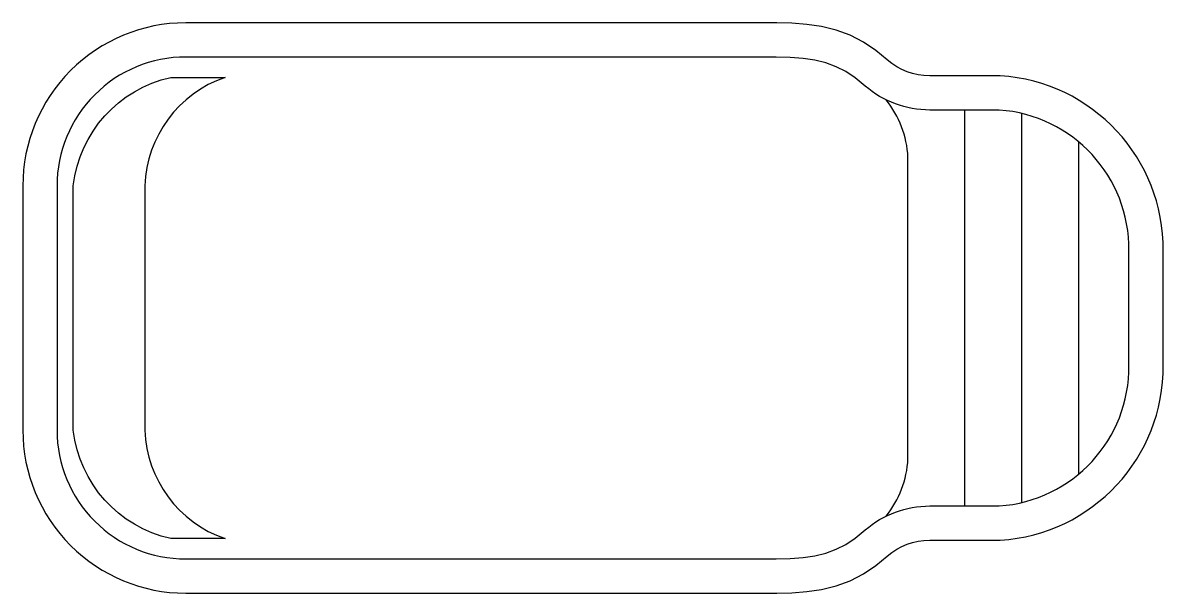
# Model space of a CAD drawing. Header units: millimetres. Extents: x 13.83 to 18.83, y 36.83 to 39.33.
import ezdxf

# ---------------------------------------------------------------- set-up
doc = ezdxf.new("R2010")
doc.units = ezdxf.units.MM
doc.header["$LTSCALE"] = 10
doc.layers.add('piscinas_igui', color=3, linetype='Continuous')

msp = doc.modelspace()

# ---------------------------------------------------------------- linework, layer by layer
at = {"layer": 'piscinas_igui', "color": 2}
for p, q in [((17.9647, 37.2084), (17.9647, 38.9438)), ((18.2147, 37.2238), (18.2147, 38.9284)), ((18.4647, 37.3494), (18.4647, 38.8028))]:
    msp.add_line(p, q, dxfattribs=at)
at = {"layer": 'piscinas_igui'}
for points in [[(18.8339, 38.3261, 0.399037), (18.1196, 39.0938), (17.8107, 39.0938, -0.178819), (17.6242, 39.1633), (17.5736, 39.2049), (17.5192, 39.2413), (17.4611, 39.2714), (17.3996, 39.2939), (17.3361, 39.3097), (17.2713, 39.3193), (17.206, 39.324), (17.1395, 39.3261), (14.5482, 39.3261, 0.414214), (13.8339, 38.6118), (13.8339, 37.5404, 0.414214), (14.5482, 36.8261), (17.1395, 36.8261), (17.206, 36.8282), (17.2713, 36.8329), (17.3361, 36.8425), (17.3996, 36.8583), (17.4611, 36.8808), (17.5192, 36.9109), (17.5736, 36.9473), (17.6242, 36.9889, -0.178819), (17.8107, 37.0584), (18.1196, 37.0584, 0.399037), (18.8339, 37.8261)], [(18.6839, 38.3269, 0.397287), (18.1147, 38.9438), (17.8106, 38.9438, -0.177876), (17.5277, 39.0484), (17.484, 39.0844), (17.4428, 39.112), (17.4005, 39.1338), (17.3555, 39.1503), (17.307, 39.1624), (17.2549, 39.1701), (17.1982, 39.1742), (17.1372, 39.1761), (14.5482, 39.1761, 0.414214), (13.9839, 38.6118), (13.9839, 37.5404, 0.414214), (14.5482, 36.9761), (17.1372, 36.9761), (17.1982, 36.978), (17.2549, 36.9821), (17.307, 36.9898), (17.3555, 37.0019), (17.4005, 37.0184), (17.4428, 37.0402), (17.484, 37.0678), (17.5277, 37.1038, -0.177876), (17.8106, 37.2084), (18.1147, 37.2084, 0.397287), (18.6839, 37.8253)]]:
    msp.add_lwpolyline(points, format="xyb", close=True, dxfattribs=at)
at = {"layer": 'piscinas_igui', "color": 2}
msp.add_lwpolyline([(14.0553, 37.5404), (14.0553, 38.6118, -0.320331), (14.4833, 39.0868), (14.7207, 39.0868, 0.311943), (14.3696, 38.6118), (14.3696, 37.5404, 0.311943), (14.7207, 37.0654), (14.4833, 37.0654, -0.320331)], format="xyb", close=True, dxfattribs=at)
at = {"layer": 'piscinas_igui', "color": 1}
msp.add_lwpolyline([(17.6186, 37.1635, 0.16116), (17.7147, 37.4151), (17.7147, 38.7371, 0.16116), (17.6186, 38.9886)], format="xyb", dxfattribs=at)

doc.saveas('drawing.dxf')
